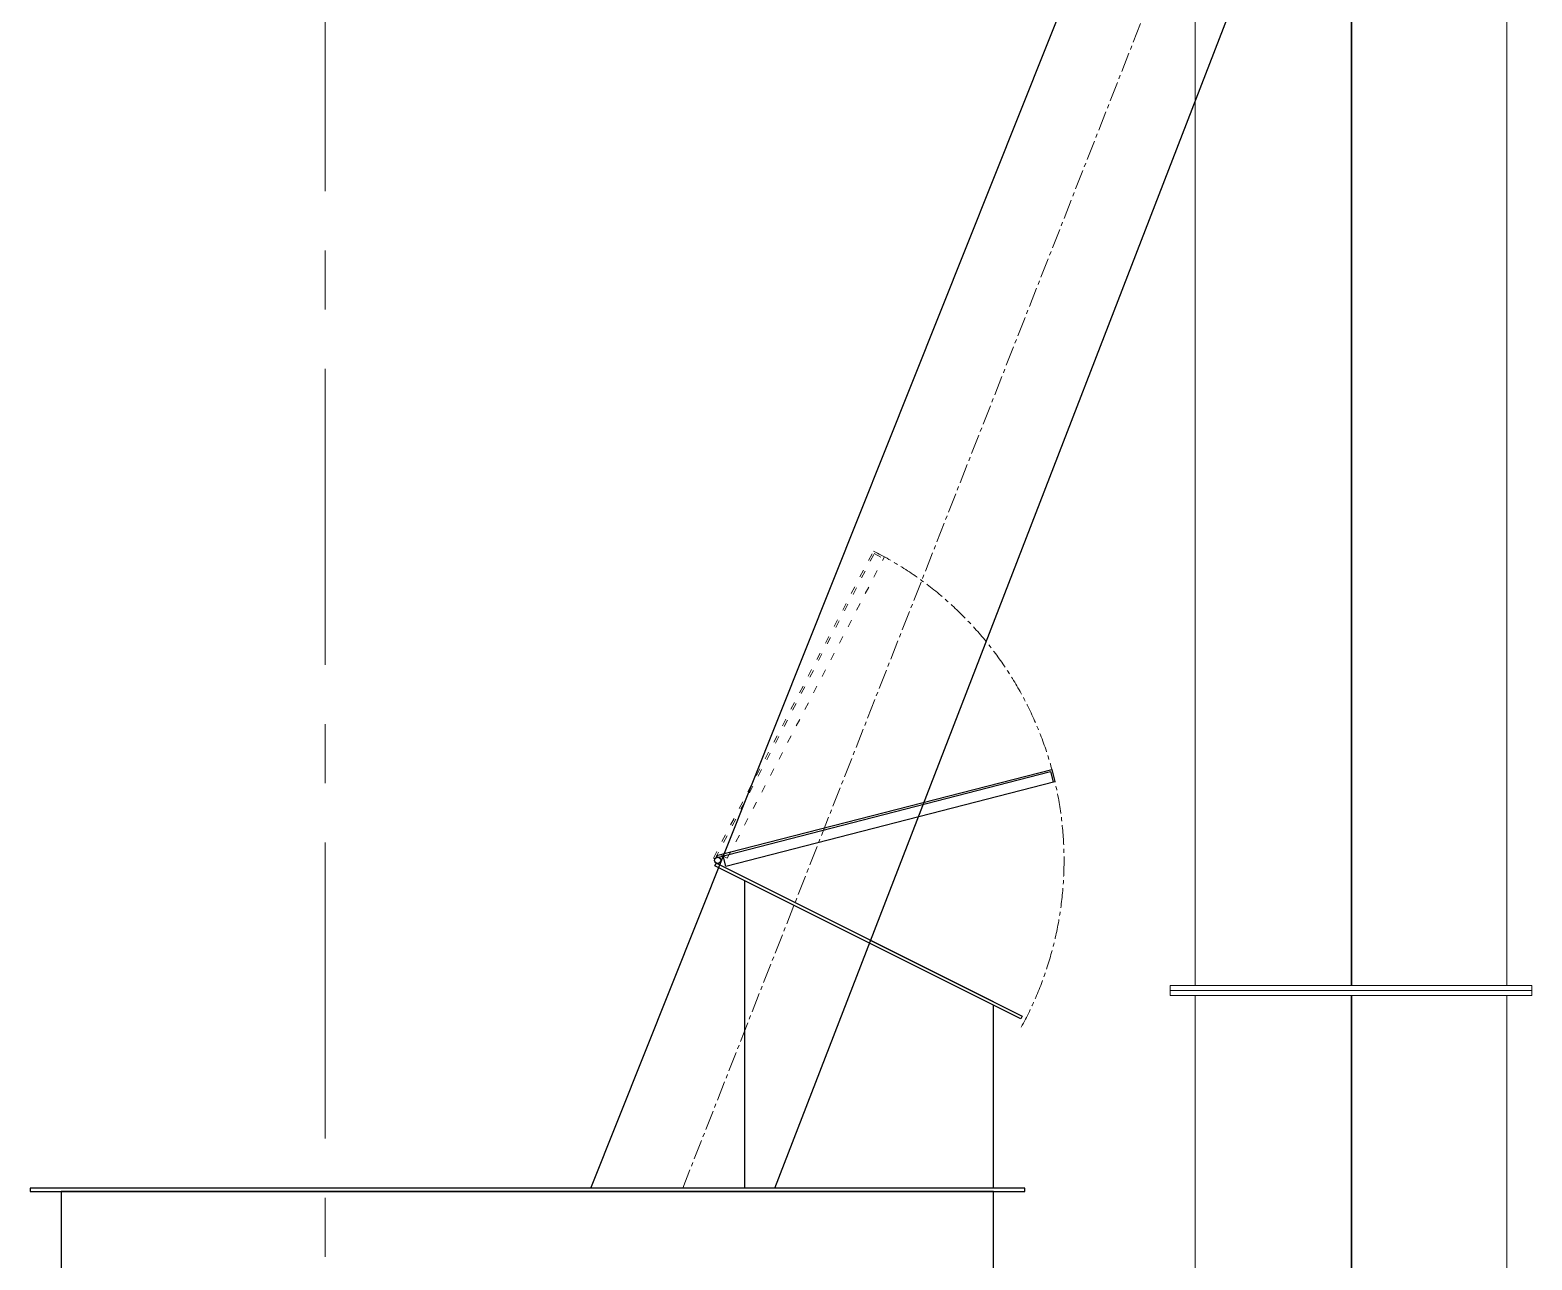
# Model space of a CAD drawing. Header units: millimetres. Extents: x 3220 to 226993, y 817 to 176024.
# Drawn here: x 79148 to 81564, y 103827 to 105806 of the extents above; entities that cross this region are included whole.
import ezdxf

# ---------------------------------------------------------------- set-up
doc = ezdxf.new("R2010")
doc.units = ezdxf.units.MM
doc.linetypes.add('ACAD_ISO03W100', pattern=[30, 12, -18])
doc.linetypes.add('AXES', pattern=[50.8, 31.75, -6.35, 6.35, -6.35])
doc.layers.add('Axe', color=1, linetype='AXES', lineweight=9)
doc.layers.add('Cache', color=3, linetype='ACAD_ISO03W100', lineweight=13)
doc.layers.add('Sichtbare Kanten(DIN)', color=7, linetype='Continuous', lineweight=50, true_color=0x3f3f3f)

# ---------------------------------------------------------------- blocks, each defined once
blk = doc.blocks.new('section 5-4')
at = {"layer": 'Axe', "ltscale": 15}
blk.add_line((9000, -8000), (9000, 29046.2), dxfattribs=at)
blk = doc.blocks.new('134 L')
at = {"color": 5}
blk.add_line((319.1, 4868.4), (315, 4884.9), dxfattribs=at)
at = {"color": 30}
blk.add_line((750, 4650), (350, 4850), dxfattribs=at)
blk.add_line((750, 4650), (350, 4850), dxfattribs=at)
at = {"color": 5}
for points in [[(304.3, 4885.2), (843.7, 5023.9), (848.6, 5004.5)], [(304.3, 4885.2), (305.1, 4882.3), (841.5, 5020.2), (845.7, 5003.7)], [(319.1, 4868.4), (848.6, 5004.5)]]:
    blk.add_lwpolyline(points, dxfattribs=at)
at = {"color": 30}
for points in [[(793.7, 4622.5), (301.8, 4868.5), (304, 4873), (796, 4627)], [(793.7, 4622.5), (301.8, 4868.5), (304, 4873), (796, 4627)], [(-800, 4345), (800, 4345), (800, 4350), (-800, 4350)], [(-750, 1855), (750, 1855), (750, 4345), (-750, 4345)]]:
    blk.add_lwpolyline(points, close=True, dxfattribs=at)
for points in [[(350, 4350), (350, 4844.4)], [(750, 4350), (750, 4644.4)]]:
    blk.add_lwpolyline(points, dxfattribs=at)
at = {"color": 5}
blk.add_circle((306.3, 4877.5), 5, dxfattribs=at)
at = {"layer": 'Axe'}
blk.add_arc((306.3, 4877.5), 557, 331.2234, 63.2809, dxfattribs=at)
at = {"layer": 'Cache', "color": 3}
blk.add_line((321.6, 4880.9), (306.6, 4888.9), dxfattribs=at)
for points in [[(299.2, 4881.2), (556.7, 5375), (574.4, 5365.7)], [(299.2, 4881.2), (301.9, 4879.8), (558, 5370.9), (573, 5363)], [(321.6, 4880.9), (574.4, 5365.7)]]:
    blk.add_lwpolyline(points, dxfattribs=at)
blk = doc.blocks.new('bloc cel cmv')
blk.add_blockref('134 L', (2050.6, 100))
blk = doc.blocks.new('be 500 gain 2000')
at = {"layer": 'Sichtbare Kanten(DIN)', "color": 5, "lineweight": 0}
for p, q in [((0, -291), (0, 291)), ((8, 291), (0, 291)), ((8, 291), (8, -291)), ((1992, -291), (1992, 291)), ((1992, 291), (2000, 291)), ((2000, 291), (2000, -291)), ((1992, 250.5), (8, 250.5)), ((8, 1), (1992, 1)), ((1992, 0), (8, 0)), ((1992, -250.5), (8, -250.5)), ((8, -291), (0, -291)), ((1992, -291), (2000, -291))]:
    blk.add_line(p, q, dxfattribs=at)
blk = doc.blocks.new('132 L')
at = {"color": 5, "lineweight": 0, "xscale": -1, "rotation": 270}
blk.add_blockref('be 500 gain 2000', (0, 30218.2), dxfattribs=at)
at = {"color": 5, "lineweight": 0, "rotation": 270}
blk.add_blockref('be 500 gain 2000', (0, 30218.2), dxfattribs=at)

msp = doc.modelspace()

# ---------------------------------------------------------------- linework, layer by layer
at = {"color": 4}
for points in [[(80050.1, 103942.4), (81129.6, 106648.2, 0.142), (81149, 106715.1), (81149, 106742.6)], [(80345.9, 103942.4), (81340.9, 106514.5, 0.142), (81399, 106715.1), (81399, 106742.6)]]:
    msp.add_lwpolyline(points, format="xyb", dxfattribs=at)
at = {"layer": 'Axe'}
msp.add_lwpolyline([(80198, 103942.4), (80198, 103942.4), (80198, 103942.4), (81235.3, 106581.4, 0.142), (81274, 106715.1), (81274, 106742.6)], format="xyb", dxfattribs=at)

# ---------------------------------------------------------------- block references
for name, p in [('section 5-4', (70623, 81542.4)), ('132 L', (81273, 74042.4)), ('bloc cel cmv', (77897.4, 99492.4))]:
    msp.add_blockref(name, p)

doc.saveas('drawing.dxf')
